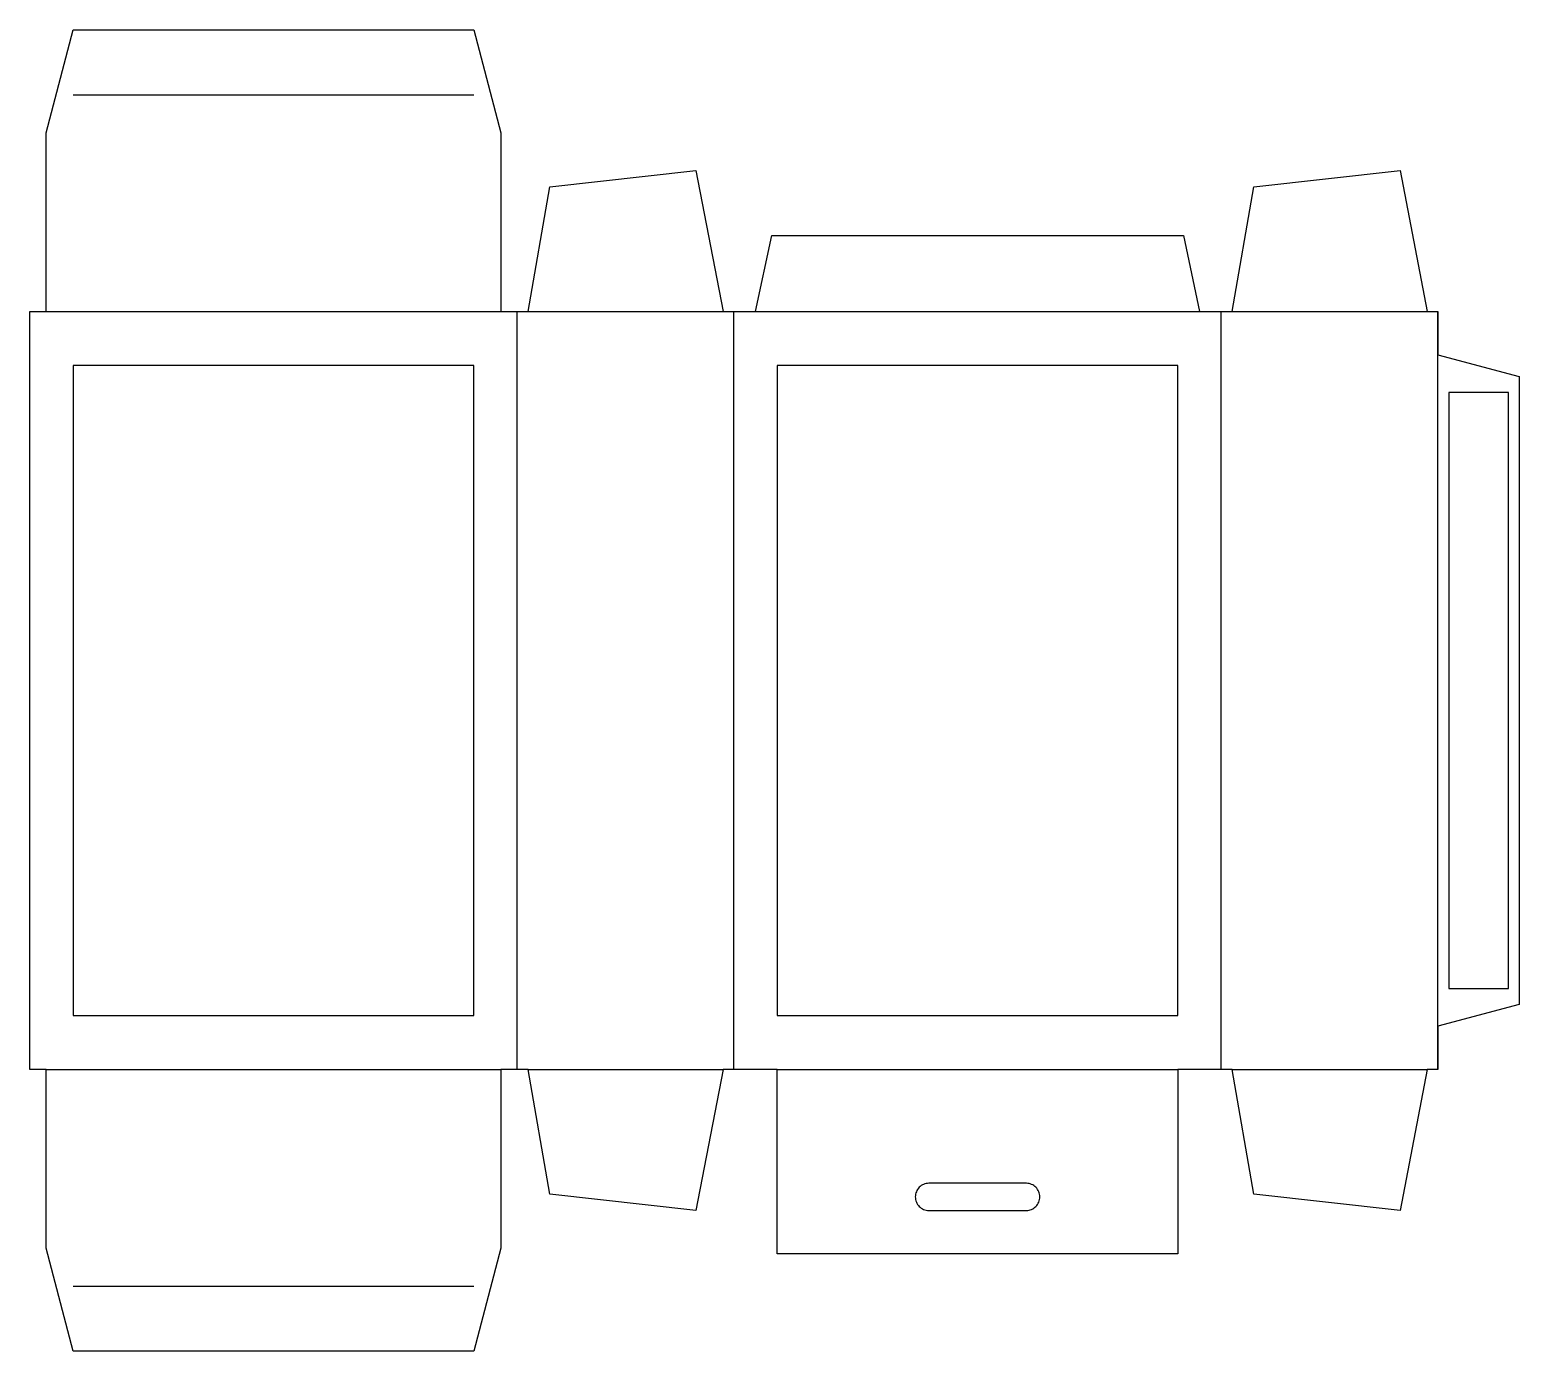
# Model space of a CAD drawing. Header units: millimetres. Extents: x 18 to 293, y 37 to 281.
import ezdxf

# ---------------------------------------------------------------- set-up
doc = ezdxf.new("R2010")
doc.units = ezdxf.units.MM
for name, color, linetype in [('CREASE', 5, 'Continuous'), ('CUT', 1, 'Continuous'), ('GLUE', 8, 'Continuous'), ('SAFE', 3, 'Continuous')]:
    doc.layers.add(name, color=color, linetype=linetype)

msp = doc.modelspace()

# ---------------------------------------------------------------- linework, layer by layer
at = {"layer": 'CREASE'}
for points in [[(26, 269), (100, 269)], [(21, 229), (105, 229)], [(108, 89), (108, 229)], [(110, 229), (146, 229)], [(148, 89), (148, 229)], [(152, 229), (234, 229)], [(238, 89), (238, 229)], [(240, 229), (276, 229)], [(278, 89), (278, 229)], [(21, 89), (105, 89)], [(110, 89), (146, 89)], [(156, 89), (230, 89)], [(240, 89), (276, 89)], [(26, 49), (100, 49)]]:
    msp.add_lwpolyline(points, dxfattribs=at)
at = {"layer": 'CUT'}
for points in [[(26, 37), (21, 56), (21, 89), (18, 89), (18, 229), (21, 229), (21, 262), (26, 281), (100, 281), (105, 262), (105, 229), (110, 229), (114, 252), (141, 255), (146, 229), (152, 229), (155, 243), (231, 243), (234, 229), (240, 229), (244, 252), (271, 255), (276, 229), (278, 229), (278, 221), (293, 217), (293, 101), (278, 97), (278, 89), (276, 89), (271, 63), (244, 66), (240, 89), (230, 89), (230, 55), (156, 55), (156, 89), (146, 89), (141, 63), (114, 66), (110, 89), (105, 89), (105, 56), (100, 37), (26, 37)], [(202, 63), (202.25, 63.01), (202.49, 63.05), (202.73, 63.11), (202.96, 63.19), (203.18, 63.3), (203.39, 63.42), (203.59, 63.57), (203.77, 63.73), (203.93, 63.91), (204.08, 64.11), (204.2, 64.32), (204.31, 64.54), (204.39, 64.77), (204.45, 65.01), (204.49, 65.25), (204.5, 65.5), (204.49, 65.75), (204.45, 65.99), (204.39, 66.23), (204.31, 66.46), (204.2, 66.68), (204.08, 66.89), (203.93, 67.09), (203.77, 67.27), (203.59, 67.43), (203.39, 67.58), (203.18, 67.7), (202.96, 67.81), (202.73, 67.89), (202.49, 67.95), (202.25, 67.99), (202, 68), (184, 68), (183.75, 67.99), (183.51, 67.95), (183.27, 67.89), (183.04, 67.81), (182.82, 67.7), (182.61, 67.58), (182.41, 67.43), (182.23, 67.27), (182.07, 67.09), (181.92, 66.89), (181.8, 66.68), (181.69, 66.46), (181.61, 66.23), (181.55, 65.99), (181.51, 65.75), (181.5, 65.5), (181.51, 65.25), (181.55, 65.01), (181.61, 64.77), (181.69, 64.54), (181.8, 64.32), (181.92, 64.11), (182.07, 63.91), (182.23, 63.73), (182.41, 63.57), (182.61, 63.42), (182.82, 63.3), (183.04, 63.19), (183.27, 63.11), (183.51, 63.05), (183.75, 63.01), (184, 63), (202, 63)]]:
    msp.add_lwpolyline(points, close=True, dxfattribs=at)
at = {"layer": 'GLUE'}
msp.add_lwpolyline([(291, 104), (291, 214), (280, 214), (280, 104), (291, 104)], close=True, dxfattribs=at)
at = {"layer": 'SAFE'}
for points in [[(100, 99), (100, 219), (26, 219), (26, 99), (100, 99)], [(230, 99), (230, 219), (156, 219), (156, 99), (230, 99)]]:
    msp.add_lwpolyline(points, close=True, dxfattribs=at)

doc.saveas('drawing.dxf')
